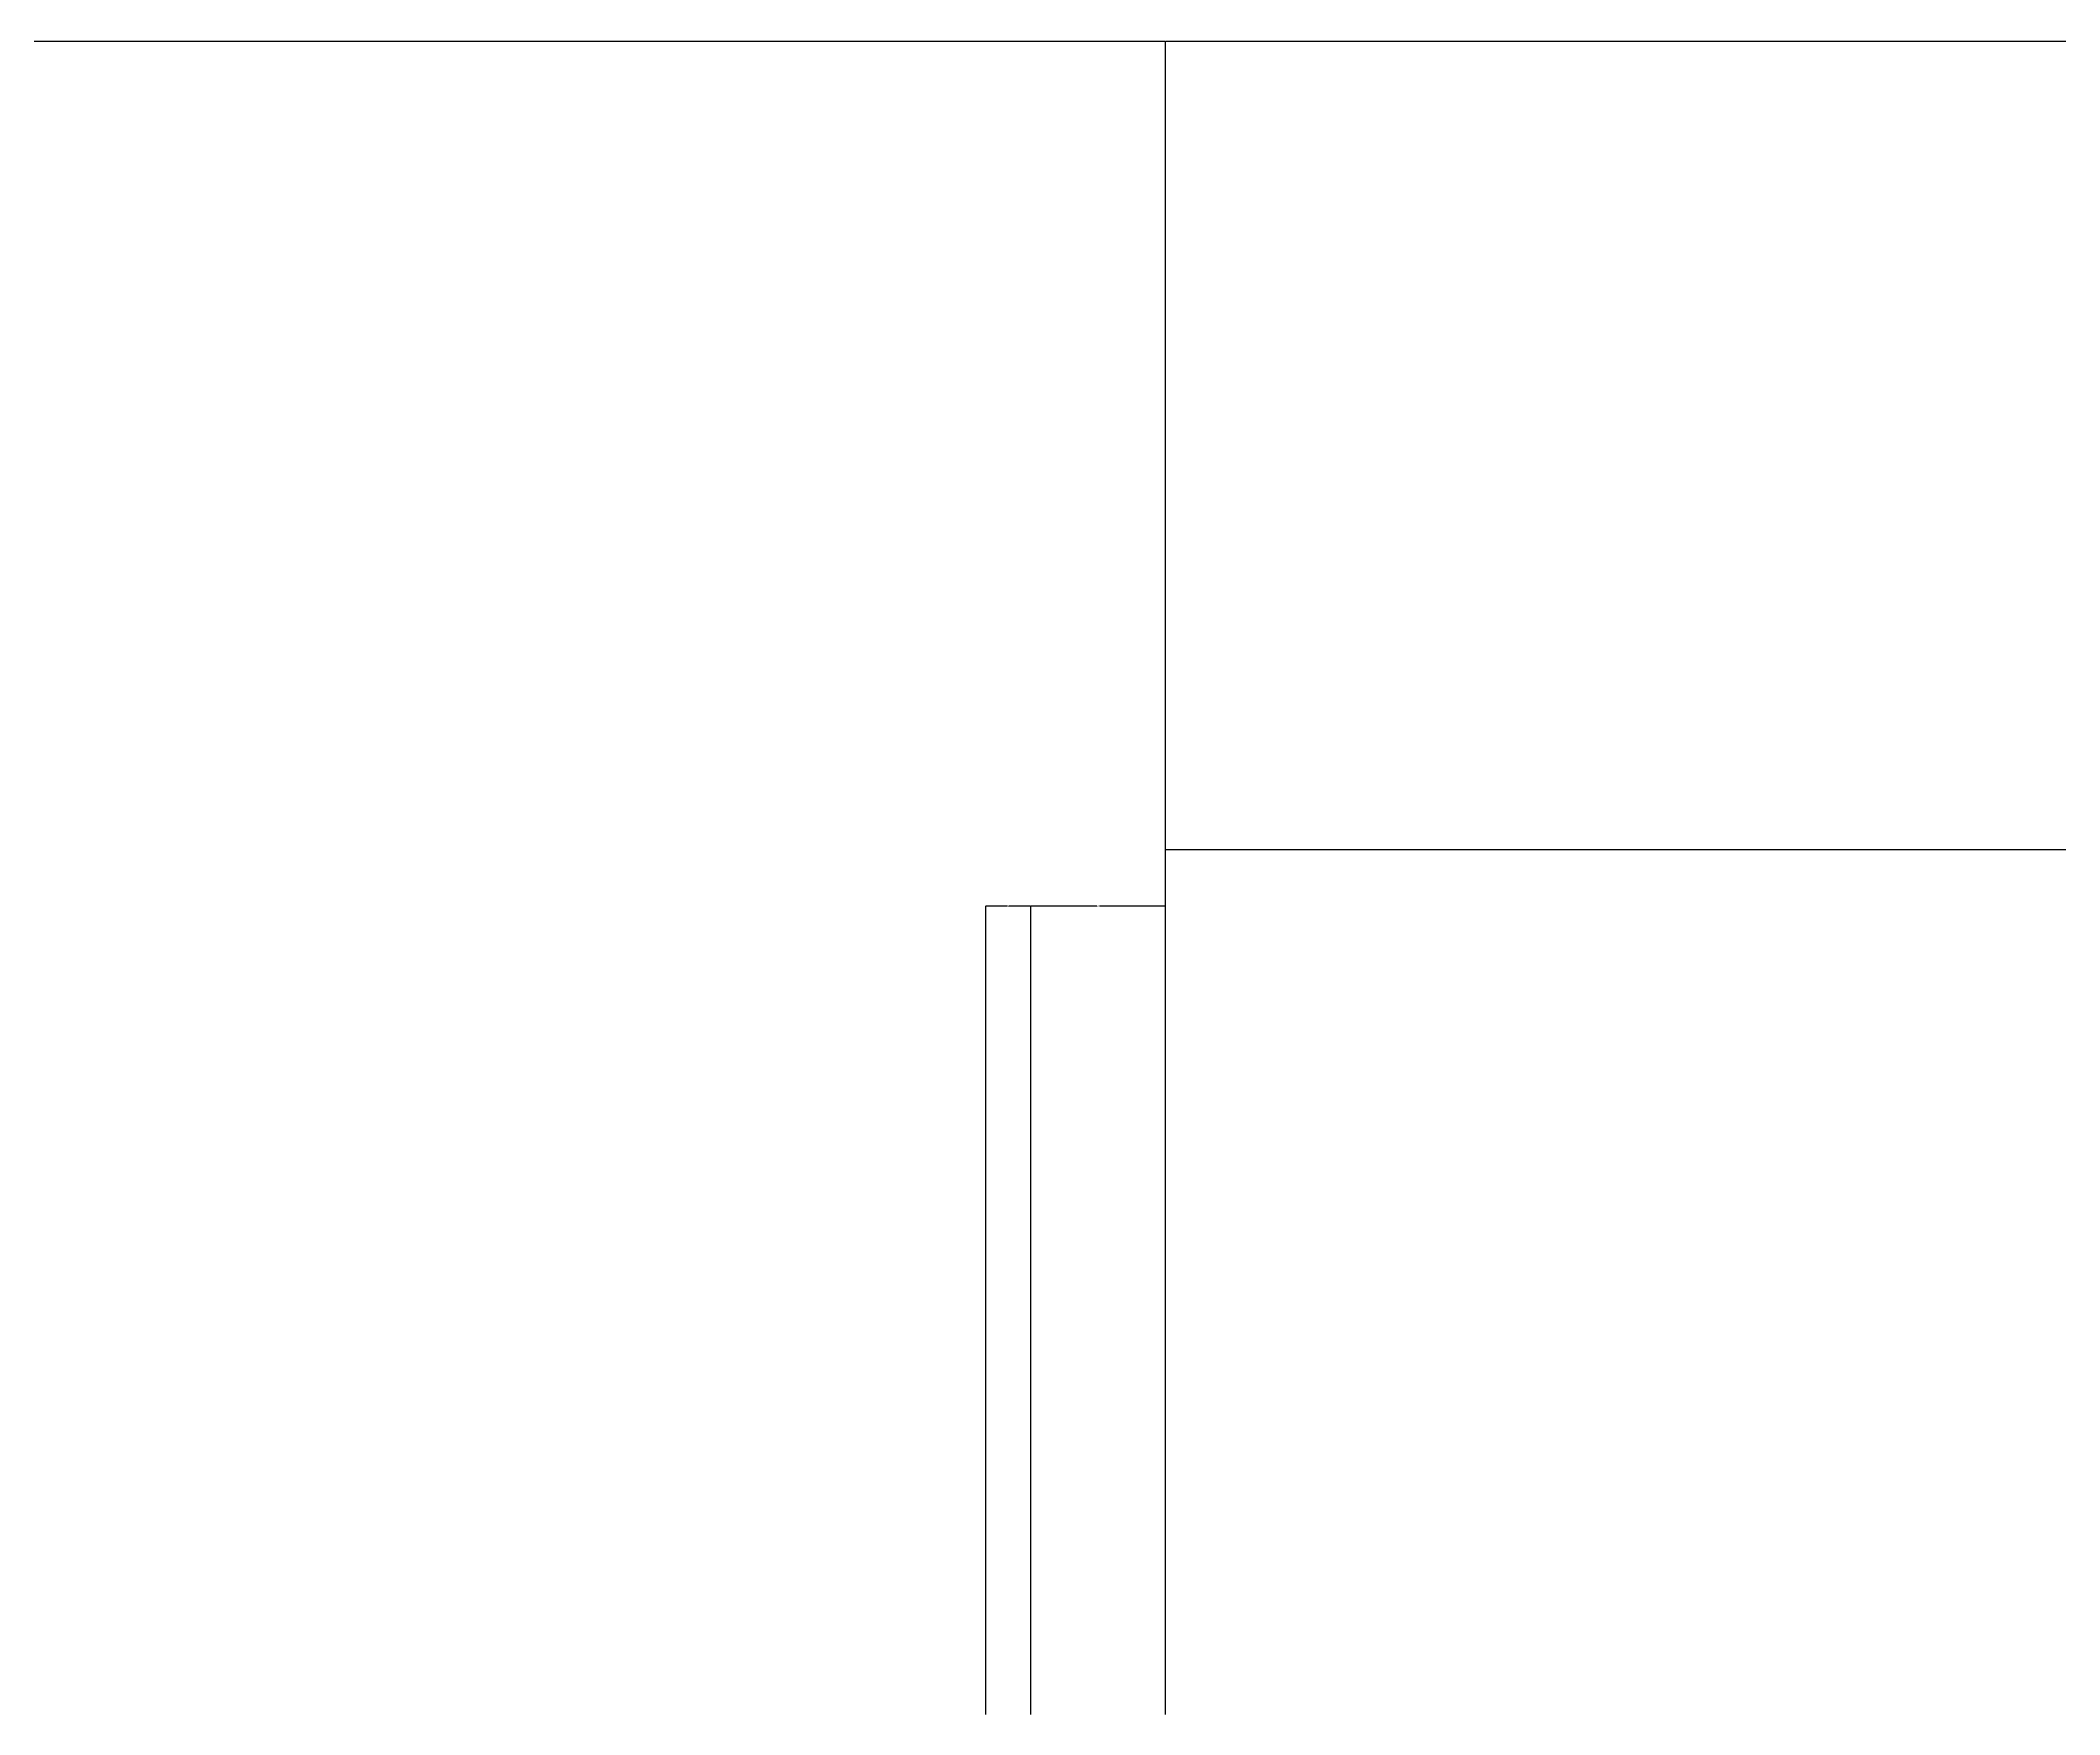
# Model space of a CAD drawing. Header units: metres. Extents: x -29254 to 67342, y -13190 to 112674.
# Drawn here: x -18126 to -16627, y 74700 to 75943 of the extents above; entities that cross this region are included whole.
import ezdxf

# ---------------------------------------------------------------- set-up
doc = ezdxf.new("R2010")
doc.units = ezdxf.units.M
doc.layers.add('DIM', color=140, linetype='Continuous')
doc.dimstyles.get("Standard").update_dxf_attribs({"dimtxt": 2.5, "dimasz": 2.5, "dimexe": 1.25, "dimexo": 0.625, "dimtad": 1, "dimcen": 2.5, "dimazin": 3, "dimtfac": 1, "dimtmove": 0, "dimatfit": 3})

# ---------------------------------------------------------------- blocks, each defined once
blk = doc.blocks.new('*D80')
for p, q in [((-16558.84, 75341.76), (-17290.81, 75341.76)), ((-17290.56, 74699.86), (-17290.56, 75341.76)), ((-15823.87, 75341.76), (-16555.84, 75341.76)), ((-15824.12, 74699.86), (-15824.12, 75341.76))]:
    blk.add_line(p, q)
at = {"layer": 'Defpoints'}
for p in [(-15824.12, 75341.76), (-17290.56, 74699.86), (-15824.12, 74699.86)]:
    blk.add_point(p, dxfattribs=at)
at = {"layer": 'DIM', "insert": (-16557.34, 75341.76), "char_height": 1, "attachment_point": 5}
blk.add_mtext('440', dxfattribs=at)
blk = doc.blocks.new('*D81')
for p, q in [((-17290.56, 74699.86), (-17290.56, 75942.06)), ((-17290.31, 75942.06), (-15791.31, 75942.06)), ((-15788.31, 75942.06), (-14289.31, 75942.06)), ((-14289.06, 74699.86), (-14289.06, 75942.06))]:
    blk.add_line(p, q)
at = {"layer": 'Defpoints'}
for p in [(-17290.56, 75942.06), (-17290.56, 74699.86), (-14289.06, 74699.86)]:
    blk.add_point(p, dxfattribs=at)
at = {"layer": 'DIM', "insert": (-15789.81, 75942.06), "char_height": 1, "attachment_point": 5}
blk.add_mtext('900', dxfattribs=at)
blk = doc.blocks.new('*D82')
for p, q in [((-17390.61, 74699.86), (-17390.61, 75300.16)), ((-17390.36, 75300.16), (-17341.585, 75300.16)), ((-17339.585, 75300.16), (-17290.81, 75300.16)), ((-17290.56, 74699.86), (-17290.56, 75300.16))]:
    blk.add_line(p, q)
at = {"layer": 'Defpoints'}
for p in [(-17390.61, 75300.16), (-17390.61, 74699.86), (-17290.56, 74699.86)]:
    blk.add_point(p, dxfattribs=at)
at = {"layer": 'DIM', "insert": (-17340.585, 75300.16), "char_height": 1, "attachment_point": 5}
blk.add_mtext('60', dxfattribs=at)
blk = doc.blocks.new('*D83')
for p, q in [((-17423.96, 74699.86), (-17423.96, 75300.16)), ((-17423.71, 75300.16), (-17407.785, 75300.16)), ((-17406.785, 75300.16), (-17390.86, 75300.16)), ((-17390.61, 74699.86), (-17390.61, 75300.16))]:
    blk.add_line(p, q)
at = {"layer": 'Defpoints'}
for p in [(-17423.96, 75300.16), (-17423.96, 74699.86), (-17390.61, 74699.86)]:
    blk.add_point(p, dxfattribs=at)
at = {"layer": 'DIM', "insert": (-17407.285, 75300.16), "char_height": 1, "attachment_point": 5}
blk.add_mtext('5', dxfattribs=at)
blk = doc.blocks.new('*D84')
for p, q in [((-19124.81, 74699.86), (-19124.81, 75942.06)), ((-19124.56, 75942.06), (-18209.185, 75942.06)), ((-18206.185, 75942.06), (-17290.81, 75942.06)), ((-17290.56, 74699.86), (-17290.56, 75942.06))]:
    blk.add_line(p, q)
at = {"layer": 'Defpoints'}
for p in [(-19124.81, 75942.06), (-19124.81, 74699.86), (-17290.56, 74699.86)]:
    blk.add_point(p, dxfattribs=at)
at = {"layer": 'DIM', "insert": (-18207.685, 75942.06), "char_height": 1, "attachment_point": 5}
blk.add_mtext('550', dxfattribs=at)

msp = doc.modelspace()

# ---------------------------------------------------------------- dimensions: what is measured, and where the dimension line sits
at = {"layer": 'DIM'}
for base, p1, p2, text, picture, middle in [((-19124.81, 75942.06), (-19124.81, 74699.86), (-17290.56, 74699.86), '550', '*D84', (-18207.685, 75942.06)), ((-17290.56, 75942.06), (-17290.56, 74699.86), (-14289.06, 74699.86), '900', '*D81', (-15789.81, 75942.06)), ((-15824.12, 75341.76), (-15824.12, 74699.86), (-17290.56, 74699.86), '440', '*D80', (-16557.34, 75341.76)), ((-17423.96, 75300.16), (-17423.96, 74699.86), (-17390.61, 74699.86), '5', '*D83', (-17407.285, 75300.16)), ((-17390.61, 75300.16), (-17390.61, 74699.86), (-17290.56, 74699.86), '60', '*D82', (-17340.585, 75300.16))]:
    dim = msp.add_linear_dim(base=base, p1=p1, p2=p2, text=text, dimstyle='Standard', dxfattribs=at)
    dim.commit()
    dim.dimension.update_dxf_attribs({"geometry": picture, "text_midpoint": middle})

doc.saveas('drawing.dxf')
